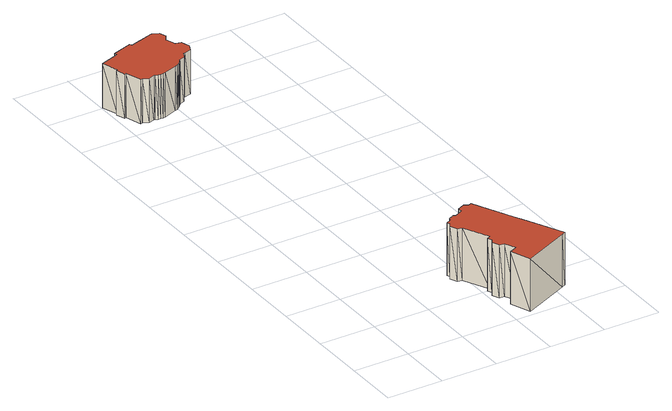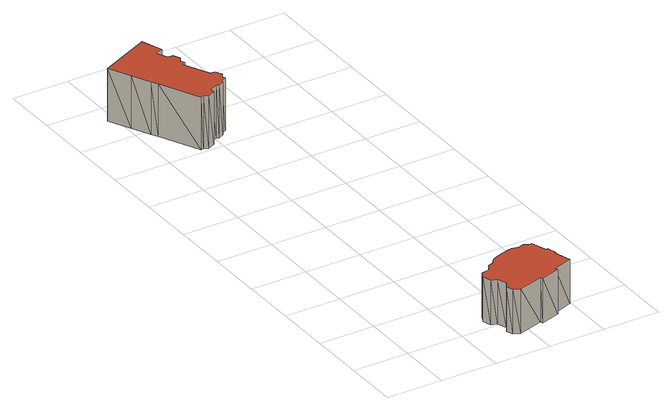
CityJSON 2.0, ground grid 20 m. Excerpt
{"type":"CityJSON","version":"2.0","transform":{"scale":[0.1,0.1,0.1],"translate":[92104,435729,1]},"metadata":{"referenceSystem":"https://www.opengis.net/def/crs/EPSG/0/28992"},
"CityObjects":{
"building1":{"type":"Building","attributes":{"+height_valid":1,"+groundHeight":2,"measuredHeight":21,"+function":"Office","+org_car_parking_spaces":9,"+total_area":2241,"+min_car_parking_spaces":17},"geometry":[{"type":"MultiSurface","lod":"1.2","boundaries":[[[0,1,2,3,4,5,6,7,8,9,10,11,12,13,14,15,16,17,18,19,20,21,22,23,24,25,26,27]],[[28,29,30,31,32,33,34,35,36,37,38,39,40,41,42,43,44,45,46,47,48,49,50,51,52,53,54,55]],[[0,29,28]],[[0,1,29]],[[1,30,29]],[[1,2,30]],[[2,31,30]],[[2,3,31]],[[3,32,31]],[[3,4,32]],[[4,33,32]],[[4,5,33]],[[5,34,33]],[[5,6,34]],[[6,35,34]],[[6,7,35]],[[7,36,35]],[[7,8,36]],[[8,37,36]],[[8,9,37]],[[9,38,37]],[[9,10,38]],[[10,39,38]],[[10,11,39]],[[11,40,39]],[[11,12,40]],[[12,41,40]],[[12,13,41]],[[13,42,41]],[[13,14,42]],[[14,43,42]],[[14,15,43]],[[15,44,43]],[[15,16,44]],[[16,45,44]],[[16,17,45]],[[17,46,45]],[[17,18,46]],[[18,47,46]],[[18,19,47]],[[19,48,47]],[[19,20,48]],[[20,49,48]],[[20,21,49]],[[21,50,49]],[[21,22,50]],[[22,51,50]],[[22,23,51]],[[23,52,51]],[[23,24,52]],[[24,53,52]],[[24,25,53]],[[25,54,53]],[[25,26,54]],[[26,55,54]],[[26,27,55]],[[27,28,55]],[[27,0,28]]],"semantics":{"surfaces":[{"type":"GroundSurface"},{"type":"RoofSurface"},{"type":"WallSurface"}],"values":[0,1,2,2,2,2,2,2,2,2,2,2,2,2,2,2,2,2,2,2,2,2,2,2,2,2,2,2,2,2,2,2,2,2,2,2,2,2,2,2,2,2,2,2,2,2,2,2,2,2,2,2,2,2,2,2,2,2]}}]},
"building2":{"type":"Building","attributes":{"+height_valid":1,"+groundHeight":1,"measuredHeight":17,"+function":"Office","+org_car_parking_spaces":8,"+total_area":2254,"+min_car_parking_spaces":17},"geometry":[{"type":"MultiSurface","lod":"1.2","boundaries":[[[56,57,58,59,60,61,62,63,64,65,66,67,68,69,70,71,72,73,74,75,76,77,78,79,80,81,82,83,84,85,86,87,88,89,90,91]],[[92,93,94,95,96,97,98,99,100,101,102,103,104,105,106,107,108,109,110,111,112,113,114,115,116,117,118,119,120,121,122,123,124,125,126,127]],[[56,93,92]],[[56,57,93]],[[57,94,93]],[[57,58,94]],[[58,95,94]],[[58,59,95]],[[59,96,95]],[[59,60,96]],[[60,97,96]],[[60,61,97]],[[61,98,97]],[[61,62,98]],[[62,99,98]],[[62,63,99]],[[63,100,99]],[[63,64,100]],[[64,101,100]],[[64,65,101]],[[65,102,101]],[[65,66,102]],[[66,103,102]],[[66,67,103]],[[67,104,103]],[[67,68,104]],[[68,105,104]],[[68,69,105]],[[69,106,105]],[[69,70,106]],[[70,107,106]],[[70,71,107]],[[71,108,107]],[[71,72,108]],[[72,109,108]],[[72,73,109]],[[73,110,109]],[[73,74,110]],[[74,111,110]],[[74,75,111]],[[75,112,111]],[[75,76,112]],[[76,113,112]],[[76,77,113]],[[77,114,113]],[[77,78,114]],[[78,115,114]],[[78,79,115]],[[79,116,115]],[[79,80,116]],[[80,117,116]],[[80,81,117]],[[81,118,117]],[[81,82,118]],[[82,119,118]],[[82,83,119]],[[83,120,119]],[[83,84,120]],[[84,121,120]],[[84,85,121]],[[85,122,121]],[[85,86,122]],[[86,123,122]],[[86,87,123]],[[87,124,123]],[[87,88,124]],[[88,125,124]],[[88,89,125]],[[89,126,125]],[[89,90,126]],[[90,127,126]],[[90,91,127]],[[91,92,127]],[[91,56,92]]],"semantics":{"surfaces":[{"type":"GroundSurface"},{"type":"RoofSurface"},{"type":"WallSurface"}],"values":[0,1,2,2,2,2,2,2,2,2,2,2,2,2,2,2,2,2,2,2,2,2,2,2,2,2,2,2,2,2,2,2,2,2,2,2,2,2,2,2,2,2,2,2,2,2,2,2,2,2,2,2,2,2,2,2,2,2,2,2,2,2,2,2,2,2,2,2,2,2,2,2,2,2]}}]}
},
"vertices":[
[564,230,10],[596,167,10],[635,88,10],[621,81,10],[455,4,10],[427,77,10],[455,90,10],[436,128,10],[419,129,10],[407,155,10],[416,169,10],[409,185,10],[423,191,10],[378,283,10],[361,284,10],[349,309,10],[358,324,10],[353,334,10],[372,344,10],[375,353,10],[394,362,10],[403,359,10],[430,372,10],[431,389,10],[456,401,10],[471,392,10],[481,397,10],[551,255,10],[564,230,200],[596,167,200],[635,88,200],[621,81,200],[455,4,200],[427,77,200],[455,90,200],[436,128,200],[419,129,200],[407,155,200],[416,169,200],[409,185,200],[423,191,200],[378,283,200],[361,284,200],[349,309,200],[358,324,200],[353,334,200],[372,344,200],[375,353,200],[394,362,200],[403,359,200],[430,372,200],[431,389,200],[456,401,200],[471,392,200],[481,397,200],[551,255,200],
[5,1804,0],[74,1828,0],[71,1838,0],[141,1861,0],[144,1852,0],[233,1880,0],[256,1869,0],[265,1844,0],[252,1824,0],[264,1790,0],[284,1785,0],[294,1754,0],[283,1731,0],[260,1724,0],[252,1722,0],[242,1702,0],[221,1695,0],[219,1691,0],[216,1687,0],[213,1683,0],[206,1677,0],[198,1672,0],[189,1668,0],[142,1653,0],[133,1651,0],[124,1650,0],[115,1651,0],[106,1654,0],[102,1656,0],[81,1649,0],[61,1658,0],[54,1656,0],[35,1713,0],[29,1711,0],[18,1744,0],[24,1747,0],[5,1804,160],[74,1828,160],[71,1838,160],[141,1861,160],[144,1852,160],[233,1880,160],[256,1869,160],[265,1844,160],[252,1824,160],[264,1790,160],[284,1785,160],[294,1754,160],[283,1731,160],[260,1724,160],[252,1722,160],[242,1702,160],[221,1695,160],[219,1691,160],[216,1687,160],[213,1683,160],[206,1677,160],[198,1672,160],[189,1668,160],[142,1653,160],[133,1651,160],[124,1650,160],[115,1651,160],[106,1654,160],[102,1656,160],[81,1649,160],[61,1658,160],[54,1656,160],[35,1713,160],[29,1711,160],[18,1744,160],[24,1747,160]
]}
